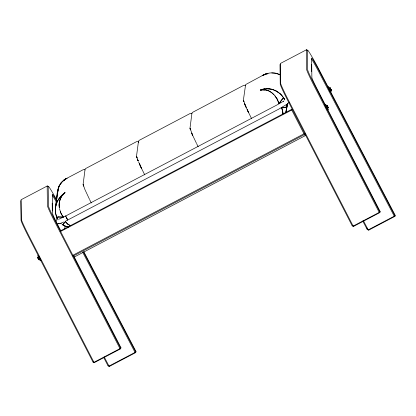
<?xml version="1.0" encoding="UTF-8"?>
<svg xmlns="http://www.w3.org/2000/svg" width="416" height="416" viewBox="0 0 416 416"><rect width="100%" height="100%" fill="white"/><g stroke="black" fill="none" stroke-linecap="round" stroke-linejoin="round"><path stroke-width="0.62" d="M282.901 113.974L282.698 111.145L281.674 107.9L285.251 107.562L286.572 106.47L286.146 111.821L287.16 104.213M59.862 200.174L59.16 204.09L59.311 207.714C58.625 202.805 59.956 197.439 63.591 193.918A42.786 22.412 62.2 0 1 64.756 192.889M63.424 180.742A48.162 32.068 51.6 0 1 65.218 179.348L67.116 178.204C55.437 182.874 57.221 198.323 55.437 208.099L55.505 212.852L56.862 217.818A27.165 21.029 -24.8 0 0 57.398 218.795L56.763 217.24L58.583 216.954L56.992 217.178L56.862 217.818M59.238 203.362L59.171 206.216M57.741 192.395L59.082 186.072L62.572 181.511M286.369 110.817L287.378 103.178M286.53 109.777L287.373 103.334M58.204 188.406L55.437 208.099M56.545 221.239L57.06 217.396M64.73 228.925L65.068 226.377M286.146 111.821L287.175 104.281M57.918 189.665L55.968 205.161C57.283 200.002 60.642 195.4 65.187 192.624L63.248 194.163A48.162 35.953 58.8 0 0 60.538 196.95C55.349 202.368 54.033 210.98 56.924 217.833L56.763 217.24M304.543 134.014L303.987 133.806L72.842 255.278L72.727 255.835L73.278 256.038L304.424 134.571L304.751 133.557L305.698 134.581M103.823 357.744L108.03 365.789L109.673 366.262L135.725 352.57L135.996 351.541L83.741 251.586M362.731 220.958L367.234 229.575L368.878 230.048L394.93 216.356L395.2 215.327L330.335 91.25M20.956 200.663A23.421 1.144 62.3 0 0 20.8 200.788L21.039 220.267A23.421 1.144 62.3 0 0 29.047 237.687L92.976 361.998L94.619 362.471L120.671 348.78L120.947 347.75L73.861 256.188M280.16 64.449A23.421 1.144 62.3 0 0 280.004 64.574L280.244 84.053A23.421 1.144 62.3 0 0 288.252 101.473L352.18 225.784L353.824 226.257L379.876 212.566L380.151 211.536L327.735 109.611M285.657 112.679L286.562 108.664L286.515 106.501L286.062 107.328L281.653 107.942L282.672 111.129L282.88 114.026L282.828 112.148M59.696 200.777L60.726 197.933M83.465 252.018L135.418 351.395L135.054 352.404L108.997 366.096L104.192 356.897M325.66 105.581L316.779 88.306A14.357 0.702 62.3 0 1 311.87 77.631L311.631 58.152A14.357 0.702 62.3 0 1 319.249 71.001L394.623 215.181L394.259 216.19L368.202 229.882L363.397 220.683M292.51 109.756L291.502 109.444L60.356 230.916L60.143 231.369L60.601 231.473L120.37 347.604L119.995 348.613L93.938 362.305L29.619 237.229A24.18 1.18 62.3 0 1 21.356 219.253L21.117 199.774A24.18 1.18 62.3 0 1 21.273 199.644L47.33 185.952M328.832 88.379L319.826 71.146A23.421 1.144 62.3 0 0 307.393 50.18L307.637 69.659A23.421 1.144 62.3 0 0 315.64 87.079L379.574 211.39L379.2 212.399L353.142 226.091L288.824 101.015A24.18 1.18 62.3 0 1 280.561 83.039L280.322 63.56A24.18 1.18 62.3 0 1 280.478 63.43L306.535 49.738M60.05 199.597L61.875 196.035L64.771 192.915M58.583 187.21L59.587 185.006M60.601 231.473L291.746 110.006L291.959 109.548M73.278 256.038L74.225 257.062L305.37 135.595L305.583 135.138L305.126 135.034M244.977 104.629L244.483 103.454L245.102 104.905L243.422 99.887L245.622 84.583L263.947 74.703A42.786 22.209 66.8 0 0 262.626 75.447L264.41 74.506A41.813 21.71 69.9 0 1 266.334 73.876M65.702 221.068L278.871 109.075L287.16 104.12M68.224 227.157L65.088 226.148L62.124 224.422L62.826 224.64L65.364 221.603L67.766 224.063L70.356 225.67M62.202 195.577L64.397 193.237M63.138 181.303L63.398 180.944M60.2 183.992L61.615 182.156M63.669 180.601L63.955 180.279M63.679 180.669L64.906 179.395L66.721 178.36M64.282 180.029L65.993 178.74L83.288 169.65L84.438 169.546L85.098 169.967M63.248 194.163L64.21 193.357M285.683 107.354L286.307 106.959M63.263 180.57L65.109 179.249M283.343 101.327L283.754 101.046L276.77 105.061L65.666 215.998L58.765 219.279M65.224 179.353L66.16 178.75M62.878 194.558L63.258 194.319M65.281 179.202L64.906 179.395L65.634 178.963M64.906 179.395L66.362 178.542M262.6 75.431L266.396 73.97M68.25 226.928C67.439 226.85 60.128 224.526 62.967 224.39M263.276 75.161L264.41 74.682L262.184 75.691L264.81 74.344M287.498 103.563L289.219 102.658M329.399 89.768L329.675 90.34L329.025 89.17L330.361 88.468L331.011 89.638L329.987 87.714L330.195 88.244M62.452 224.593L63.684 223.86L65.317 221.598L67.772 224.094L70.413 225.675M263.479 74.963C268.658 72.285 275.158 72.041 280.327 74.89M63.778 222.009L59.566 223.72L57.58 223.366M260.666 89.976L262.782 89.508L267.764 90.433L264.254 89.612M264.41 74.558L265.886 74.084M262.439 89.518A48.162 32.661 65.4 0 1 265.959 89.014C273.146 88.093 280.342 92.44 283.915 98.55L283.395 98.218L282.344 99.055L279.042 103.818L277.389 99.512L274.628 95.404L277.425 99.523L279.006 103.813L281.19 100.433L283.13 98.28L283.634 98.171L284.788 99.991C280.701 91.12 269.391 86.018 260.26 90.111L262.428 89.487L261.321 89.773M264.41 74.506L266.349 73.918M261.94 89.726L262.782 89.508L261.071 89.882M261.498 89.794L262.782 89.508M262.413 89.341L264.701 88.858M266.906 73.871L267.94 73.746M266.854 73.83L267.878 73.71M262.392 89.674L263.806 89.632M271.762 72.966L275.527 73.258L279.448 74.584M267.098 88.686L269.568 88.842M137.883 141.461L136.729 141.565L85.441 168.657L85.03 169.489L83.112 184.382L84.89 189.472L89.44 199.222M330.736 89.066L331.089 89.679M327.064 105.726L326.851 105.196L327.954 107.162M379.574 211.39L380.151 211.536M394.623 215.181L395.2 215.327M379.876 212.566L379.2 212.399L314.876 87.324A24.18 1.18 62.3 0 1 306.613 69.347L306.374 49.868A24.18 1.18 62.3 0 1 307.018 50.232M394.93 216.356L394.259 216.19L318.531 71.339A13.598 0.666 62.3 0 0 311.407 59.093M352.18 225.784L353.824 226.257M367.234 229.575L368.878 230.048M38.007 257.972L38.984 259.88L38.771 259.35M120.37 347.604L120.947 347.75M135.418 351.395L135.996 351.541M120.671 348.78L119.995 348.613L55.671 223.538A24.18 1.18 62.3 0 1 47.408 205.561L47.169 186.082A24.18 1.18 62.3 0 1 47.814 186.446M135.725 352.57L135.054 352.404L82.768 252.387M92.976 361.998L94.619 362.471M108.03 365.789L109.673 366.262M270.826 89.05L273.364 89.747M64.064 225.664L66.123 226.559M67.751 220.007L67.517 219.669L67.766 220.012M275.922 90.849L278.439 92.404M66.924 223.34L68.635 224.692M245.43 85.712L244.379 85.223L243.62 85.394L192.332 112.486L191.916 113.318L189.998 128.211L192.717 135.424L191.568 133.037L196.331 143.052M191.984 113.797L190.939 113.308L190.174 113.48L139.064 140.416L138.476 141.404L136.531 156.057L138.216 161.075L137.597 159.624L138.086 160.8M328.193 87.391L328.884 88.582C326.004 83.689 331.765 95.025 330.325 91.364M327.569 109.871L324.818 104.556L325.967 106.454M60.757 223.298L61.396 223.891M279.651 93.361L281.934 95.659M283.634 98.171L283.936 98.488M304.424 134.571L305.37 135.595M37.679 255.663L40.352 260.868L40.284 260.598M40.971 260.478L38.23 255.284M325.723 104.52L325.484 104.208L328.281 109.559L328.006 108.81M329.165 87.547C326.945 83.668 331.547 93.059 331.349 91.811M325.863 104.744L326.03 105.024M325.198 105.097L325.546 105.7M329.815 90.927L330.507 92.118M326.68 108.404L327.376 109.595M331.022 89.82L331.386 90.392L331.172 89.856M327.886 107.297L328.25 107.869L328.037 107.338M37.95 257.774L37.586 257.208L38.516 259.132M38.615 259.308L38.948 259.745L38.158 258.154M38.381 258.565C36.187 254.597 39.577 261.175 38.329 258.554L38.485 258.778M330.918 89.638L330.283 88.421M327.782 107.115L327.148 105.903M39.426 257.795L40.284 259.376M276.536 98.004L277.784 100.313M329.098 88.972L329.321 89.383M366.907 227.994L367.812 229.72M329.758 90.22L329.54 89.804L330.065 90.844M291.746 110.006L303.987 133.806M60.83 230.854L57.574 224.52A14.357 0.702 62.3 0 1 52.666 213.845L52.426 194.366A14.357 0.702 62.3 0 1 56.664 200.949M60.58 231.348L56.436 223.293A23.421 1.144 62.3 0 1 48.433 205.873L48.188 186.394A23.421 1.144 62.3 0 1 56.898 200.382M328.375 88.14L329.16 89.705M325.239 105.622L326.024 107.188M329.966 90.626L330.153 91.01M251.618 118.69L247.109 109.58L248.591 112.523L247.291 109.788M196.596 143.588L198.177 146.775M144.732 174.86L140.218 165.75L141.7 168.693L140.4 165.958M89.705 199.763L91.286 202.946M330.361 88.468L330.637 89.04M327.6 106.543C328.531 108.404 326.602 104.645 327.501 106.517M247.036 109.247L245.014 104.952L246.163 107.338L245.456 105.747M140.176 165.464L139.272 163.509L140.312 165.703L138.58 161.928M38.288 255.434L38.813 256.584M40.076 260.12L40.196 260.385M60.284 211.65L61.755 214.833L63.362 217.157L58.599 216.965L63.372 217.126L60.934 213.288L59.431 208.494M311.381 64.36L311.47 71.505M52.208 203.174L52.302 210.964M63.929 180.242A42.271 18.314 56.5 0 1 66.732 178.381M57.975 219.892A26.884 22.932 -26 0 1 57.668 219.346M61.745 195.816A41.943 22.235 59.1 0 1 63.539 193.84M284.045 98.686A27.175 21.003 -22.8 0 1 284.513 99.44M260.78 90.23A42.271 18.47 61.6 0 1 264.493 90.282M52.203 195.307A13.598 0.666 62.3 0 1 56.129 201.614M65.66 216.003L65.874 216.564L65.655 216.018M58.994 223.777L58.23 223.647L58.994 223.777M330.106 87.87L331.354 90.256L330.106 87.87M326.971 105.352L328.219 107.734L326.971 105.352M268.798 90.875L268.289 90.646L271.518 92.492L274.113 94.832L271.476 92.487L268.798 90.875M138.793 142.21L138.538 141.882L138.767 142.204M67.356 219.398L67.08 218.92L67.356 219.398M67.064 218.884L66.3 217.448L67.064 218.884M66.113 217.064L65.884 216.59L66.113 217.064M243.833 101.728L243.5 100.355L243.833 101.728M190.388 129.813L190.055 128.44L190.388 129.813M136.942 157.898L136.614 156.525L136.942 157.898M83.496 185.988L83.169 184.61L83.496 185.988"/></g></svg>
